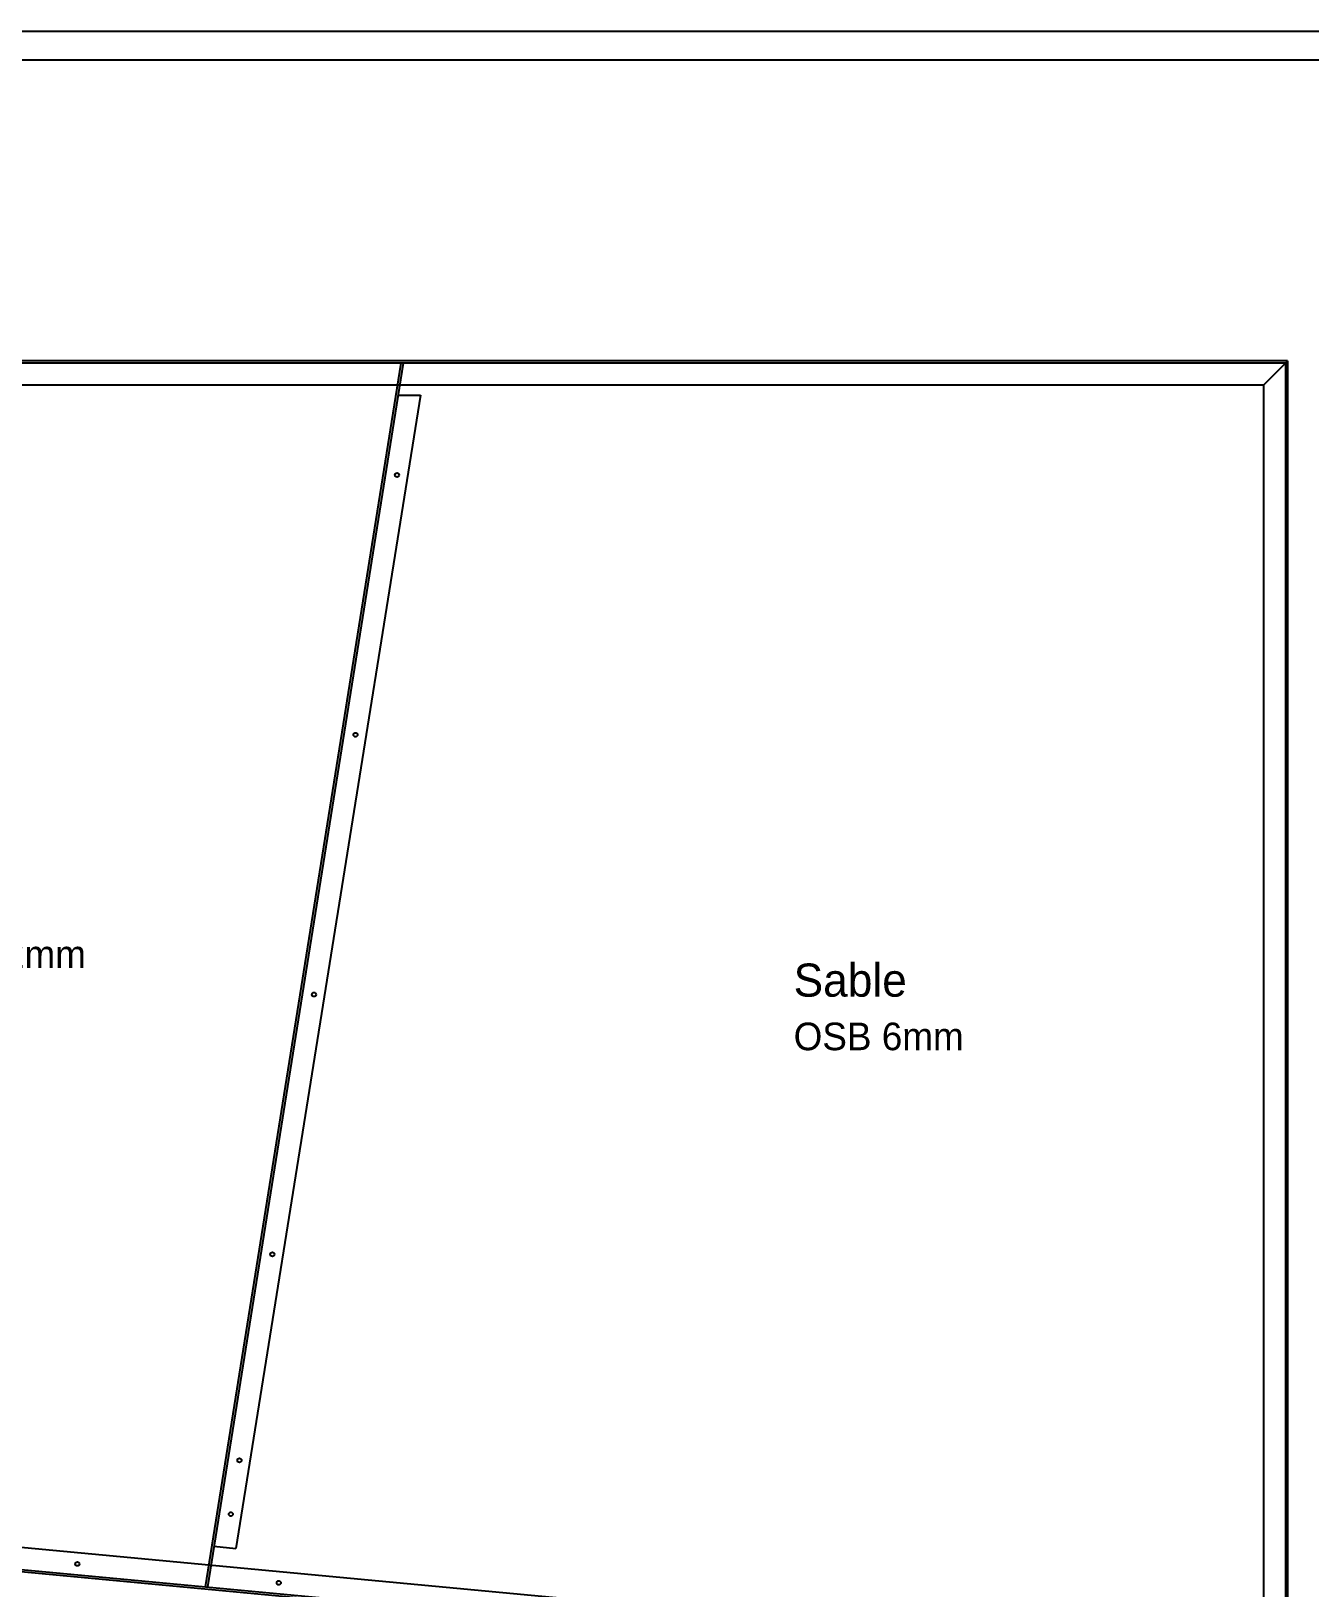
# Model space of a CAD drawing. Header units: millimetres. Extents: x -5804 to 56024, y 506 to 54141.
# Drawn here: x 35851 to 47442, y 40032 to 54141 of the extents above; entities that cross this region are included whole.
import ezdxf

# ---------------------------------------------------------------- set-up
doc = ezdxf.new("R2010")
doc.units = ezdxf.units.MM
for name, color, linetype, lineweight in [('05', 161, 'Continuous', 25), ('0_Pen_No__25', 161, 'Continuous', 25), ('2D Drafting - General5', 161, 'Continuous', 25)]:
    doc.layers.add(name, color=color, linetype=linetype, lineweight=lineweight)
doc.styles.add('GENERATED_STYLE_4', font='GOTHIC.TTF')

msp = doc.modelspace()

# ---------------------------------------------------------------- linework, layer by layer
at = {"layer": '05', "linetype": 'Continuous', "flags": 128}
msp.add_lwpolyline([(47220.13, 51132.5), (47240.13, 51152.5)], dxfattribs=at)
at = {"layer": '05', "linetype": 'Continuous'}
for centre in [(39167.77, 50118.35), (38791.16, 47763.89), (38414.55, 45409.43), (38037.95, 43054.97), (37739.43, 41188.74), (37661.34, 40700.51), (36269.88, 40249.52), (38095.71, 40078.28)]:
    msp.add_circle(centre, 18.84, dxfattribs=at)
at = {"layer": '0_Pen_No__25', "linetype": 'Continuous'}
for p, q in [((47240.13, 51152.5), (4470.13, 51152.5)), ((47220.13, 51132.5), (4490.13, 51132.5)), ((39203.33, 51132.5), (37429.56, 40043.31)), ((39223.58, 51132.5), (37449.51, 40041.44)), ((47220.13, 51132.5), (47220.13, 31112.5)), ((47240.13, 51152.5), (47240.13, 31092.5)), ((47020.13, 50932.5), (4690.13, 50932.5)), ((47020.13, 50932.5), (47020.13, 31312.5)), ((39379.69, 50842.23), (37707.87, 40390.36)), ((4800.29, 43304.38), (46919.79, 39354.13)), ((4490.13, 43112.5), (47220.13, 39105)), ((4492, 43132.42), (47220.13, 39125.09)), ((37508.32, 40409.08), (37707.87, 40390.36))]:
    msp.add_line(p, q, dxfattribs=at)
at = {"layer": '0_Pen_No__25', "linetype": 'Continuous', "flags": 128}
for points in [[(47020.13, 50932.5), (47220.13, 51132.5)], [(39177.15, 50842.23), (39379.69, 50842.23)]]:
    msp.add_lwpolyline(points, dxfattribs=at)
at = {"layer": '2D Drafting - General5', "linetype": 'Continuous'}
for p, q in [((688.71, 54141.1), (56023.59, 54141.1)), ((948.35, 53881.46), (55763.95, 53881.46))]:
    msp.add_line(p, q, dxfattribs=at)

# ---------------------------------------------------------------- texts
at = {"layer": '05', "linetype": 'Continuous', "attachment_point": 1, "style": 'GENERATED_STYLE_4'}
for s, insert, char_height in [('{OSB 12mm}', (34619.86, 45900.05), 250), ('{Sable}', (42762.63, 45690.53), 300), ('{OSB 6mm}', (42762.63, 45155.22), 250)]:
    msp.add_mtext(s, dxfattribs=dict(at, insert=insert, char_height=char_height))

doc.saveas('drawing.dxf')
